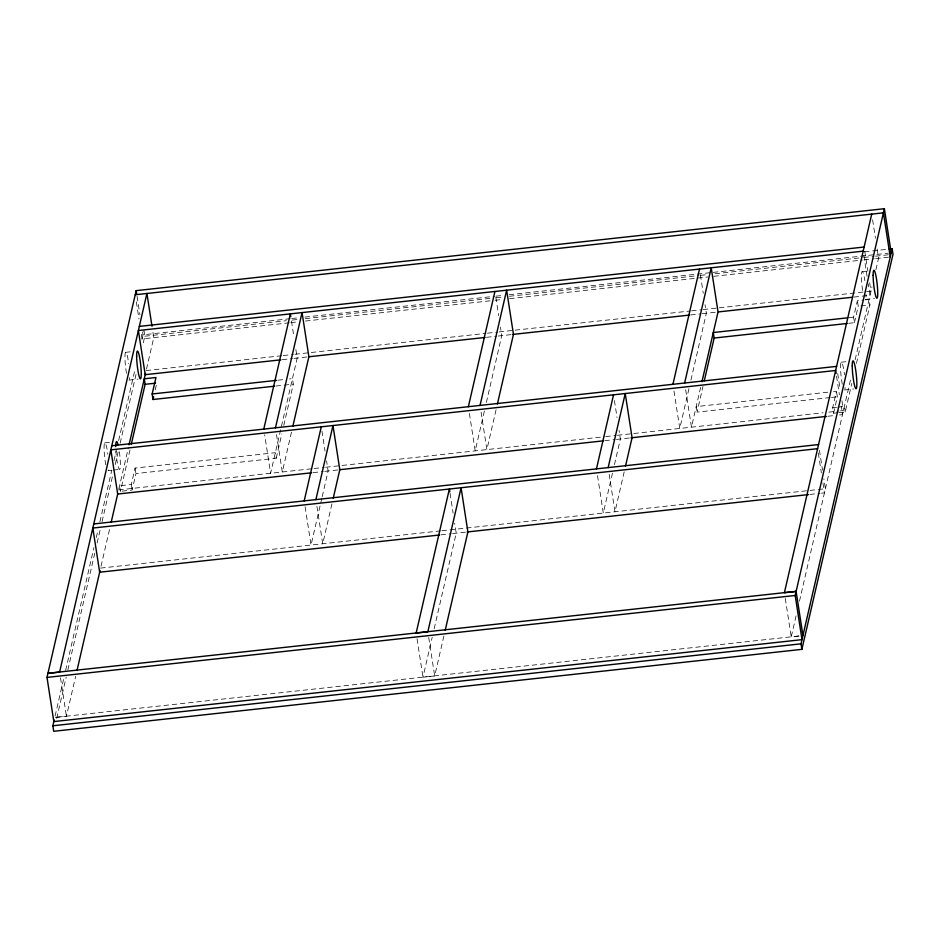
<?xml version="1.0" encoding="UTF-8"?>
<svg xmlns="http://www.w3.org/2000/svg" width="940" height="940" viewBox="0 0 940 940"><rect width="100%" height="100%" fill="white"/><g stroke="black" fill="none" stroke-linecap="round" stroke-linejoin="round"><path stroke-width="0.7" stroke-dasharray="4.7 3.53" d="M55.072 716.116L64.038 677.282M65.624 670.396L93.965 547.491M96.268 537.515L97.913 530.371M99.887 521.817L111.754 470.364M114.034 460.483L116.337 450.495M118.64 440.519L135.149 368.927M141.999 339.246L143.973 330.692L144.819 336.214L142.516 346.202M56.67 718.454L66.2 677.094M67.845 669.962L95.152 551.58M97.126 543.026L100.415 528.762M102.061 521.63L112.918 474.559M115.221 464.583L118.181 451.74M120.156 443.187L136.276 373.298M798.589 636.016L54.79 717.467L66.434 716.257L75.67 676.26M101.038 566.244L109.933 527.669M118.828 489.094L128.392 447.652M146.511 369.079L153.761 337.648L152.879 331.949M129.99 449.943L120.449 491.315L119.592 485.804L131.283 484.523L135.078 468.061L275.361 452.692L276.219 458.215L135.936 473.572L132.141 490.034L121.742 491.173M155.229 389.9L156.816 383.038M276.219 458.215L281.8 433.998M283.774 425.444L293.304 384.143L292.446 378.62L289.555 378.938M291.494 432.153L282.305 471.986L276.348 433.528M321.88 498.047L311.034 545.059L305.077 506.589M322.209 496.626L328.119 470.987L326.579 461.011M331.926 503.899L322.726 543.778L316.768 505.321M443.892 636.004L434.68 675.931L422.988 677.211L432.2 637.285M434.174 628.719L456.217 533.168L454.666 523.204M484.382 411.038L475.194 450.871L469.236 412.402M486.356 402.496L501.772 335.639L500.444 327.085M496.073 409.758L486.885 449.59L480.928 411.121M612.492 473.173L603.292 513.052L597.335 474.594M614.455 464.619L620.377 438.98L619.049 430.426M624.184 471.892L614.983 511.771L609.026 473.314M688.961 388.631L679.773 428.464L673.816 389.994M690.935 380.089L706.351 313.231L705.024 304.678M700.652 387.351L691.464 427.183L685.507 388.714M830.114 397.549L697.069 412.131L702.979 386.481M837.446 412.801L833.557 413.224L832.699 407.702L836.494 391.24L833.604 391.557M848.644 323.325L854.437 322.69L853.579 317.168L857.374 300.706L863.872 299.989M833.557 413.224L837.352 396.762L836.494 391.24M854.437 322.69L858.232 306.228L857.374 300.706M799.024 636.027L791.233 636.885L796.509 614.02M799.47 601.165L850.97 377.892M855.165 359.714L871.968 286.841M875.916 269.698L878.559 258.265L877.008 248.301M838.75 412.66L845.236 411.943L851.828 383.414M856.434 363.439L869.923 304.948L869.065 299.425L865.164 299.848M864.436 251.791L887.771 249.241M290.319 318.684L143.021 334.805L142.575 331.961M291.776 318.519L299.073 317.72M304.901 317.086L494.499 296.312M495.956 296.159L503.253 295.36M509.092 294.725L711.803 272.518M713.272 272.365L888.277 253.189M144.819 336.214L286.289 320.716M292.129 320.082L297.957 319.447M305.253 318.648L490.469 298.356M496.308 297.721L503.593 296.923M509.433 296.288L699.031 275.526M700.488 275.361L707.785 274.562M715.07 273.763L862.368 257.63M863.837 257.478L874.036 256.35M875.504 256.197L891.543 254.435M289.367 322.796L142.069 338.929L141.188 333.23M290.836 322.632L298.121 321.832M305.418 321.034L493.559 300.436M495.016 300.271L502.301 299.472M509.598 298.673L707.938 276.959M713.777 276.313L862.532 260.028M864.001 259.863L874.2 258.747M875.657 258.582L890.25 256.984M125.596 352.336L132.094 351.63M862.086 271.683L868.584 270.967M146.17 370.572L281.788 355.72M283.257 355.555L293.456 354.439M294.913 354.274L485.957 333.359M487.425 333.195L497.624 332.079M499.081 331.914L513.675 330.316M515.132 330.163L690.125 310.999M691.593 310.835L701.792 309.718M703.249 309.554L717.843 307.968M719.3 307.803L865.129 291.835M866.586 291.67L870.969 291.188L869.418 281.225M282.305 359.668L292.516 358.551M293.973 358.399L308.884 356.765M486.474 337.307L496.684 336.191M498.141 336.038L513.463 334.358M690.641 314.947L700.852 313.831M702.309 313.678L718.043 311.951M853.978 297.063L870.017 295.313L868.255 283.915M128.921 380.113L138.016 379.114M865.411 299.461L874.505 298.462M860.829 305.935L869.923 304.948M277.982 380.195L283.774 379.572M849.243 317.638L853.579 317.168M275.949 386.035L293.304 384.143M104.716 442.881L109.91 442.305M841.206 362.217L847.692 361.512M111.942 470.223L108.041 470.658A14.03 1.751 83.8 0 0 108.629 468.132M113.235 470.082L119.733 469.377M844.531 389.994L853.626 389.007M827.811 392.191L696.211 406.609L697.069 412.131M831.559 397.397L837.352 396.762M832.699 407.702L836.588 407.279M837.893 407.137L844.39 406.421L845.236 411.943M118.64 489.916L312.597 468.672M314.066 468.508L324.265 467.392M325.722 467.239L604.267 436.736M605.724 436.571L615.935 435.455M617.392 435.291L823.017 412.778M828.857 412.131L839.068 411.015M840.525 410.862L843.439 410.533L841.899 400.569M313.114 472.632L323.325 471.516M324.782 471.351L339.81 469.706M604.784 440.684L614.983 439.568M616.44 439.403L632.068 437.699M827.905 416.255L833.733 415.609M839.573 414.975L842.487 414.657L841.171 406.103M100.604 568.101L440.402 530.889M441.859 530.736L825.402 488.73L823.863 478.754M440.907 534.848L451.118 533.732M452.575 533.567L467.897 531.899M809.869 494.44L820.08 493.324M821.536 493.171L824.451 492.842L822.911 482.878M872.602 219.807L875.469 238.325M864.788 251.297L867.879 271.249M863.837 255.422L867.15 276.783M837.705 373.497L840.125 389.172M836.53 376.188L839.397 394.706M819.445 450.26L822.535 470.212M818.282 452.951L821.372 472.902M785.276 598.416L791.233 636.885M700.394 274.762L703.261 293.28M614.419 400.511L617.063 417.607M495.815 297.169L498.682 315.687M450.037 493.288L453.127 513.228M428.722 637.461L434.68 675.931M417.031 638.742L422.988 677.211M321.938 431.096L325.029 451.036M291.459 320.998L293.879 336.673M295.865 349.492L297.193 358.034L270.614 473.267L264.657 434.809M137.064 296.347L139.931 314.865M136.335 301.881L138.979 318.977M135.078 468.061L135.936 473.572M131.283 484.523L132.141 490.034M60.489 677.799L66.434 716.257M119.368 451.764A14.03 1.751 83.8 0 1 119.509 469.424A14.03 1.751 83.8 0 1 115.914 450.812M105.821 464.853A14.03 1.751 83.8 0 1 104.305 443.915A14.03 1.751 83.8 0 1 107.842 454.243M126.512 373.298A14.03 1.751 83.8 0 1 125.243 353.158A14.03 1.751 83.8 0 1 128.721 363.698M129.508 377.598A14.03 1.751 83.8 0 1 129.285 379.302M842.311 384.202A14.03 1.751 83.8 0 1 840.842 363.04A14.03 1.751 83.8 0 1 844.473 374.79M845.107 387.48A14.03 1.751 83.8 0 1 844.895 389.184M862.626 290.448A14.03 1.751 83.8 0 1 861.721 272.494A14.03 1.751 83.8 0 1 864.87 280.696M866.057 294.455A14.03 1.751 83.8 0 1 865.999 296.934"/><path stroke-width="1.41" d="M884.364 208.704L795.181 595.478L802.008 639.647L53.839 721.579L47 677.411L136.183 290.648L884.364 208.704L891.191 252.872M889.228 249.077L892.142 248.759L893 254.282L801.879 649.352L53.709 731.297L52.852 725.774L54.168 720.064M76.986 670.537L100.051 570.533M111.249 521.947L117.841 493.382M129.05 444.796L145.524 373.368M131.306 444.244L145.124 384.319L144.267 378.797L155.958 377.516L152.162 393.978L153.02 399.5L274.504 386.199M153.02 399.5L153.655 396.762M263.776 429.11L290.354 313.878L290.801 316.721M275.467 427.829L302.046 312.597L308.884 356.765L292.81 426.466M304.196 500.891L321.28 426.819M315.887 499.622L332.971 425.538L339.81 469.706L333.242 498.2M468.355 406.703L494.934 291.471M480.046 405.422L506.625 290.19L513.463 334.358L497.389 404.059M445.207 630.293L467.897 531.899L461.07 487.731L427.841 631.762L416.15 633.043L449.379 489.012L449.814 491.855M596.454 468.896L613.538 394.812M608.145 467.615L625.229 393.531L632.068 437.699L625.488 466.193M672.934 384.296L699.513 269.063M684.625 383.015L711.204 267.783L718.043 311.951L701.968 381.663M704.295 380.782L714.153 338.048L713.295 332.525L847.798 317.802M871.721 214.109L784.395 592.717L796.086 591.436M801.879 649.352L801.021 643.83L892.142 248.759M135.231 294.761L883.412 212.828L890.25 256.984M139.332 326.403L864.13 247.032M863.178 251.145L138.38 330.516L145.218 374.684L280.849 359.832M308.555 356.801L485.017 337.472M512.723 334.44L689.184 315.112M718.348 311.916L852.51 297.228M145.124 384.319L155.511 383.179M152.162 393.978L276.536 380.359M714.153 338.048L847.198 323.478M111.801 445.748L836.6 366.377M311.657 472.785L117.688 494.029L110.861 449.861L835.648 370.489L836.095 373.333M339.363 469.753L603.316 440.848M631.034 437.817L826.448 416.408M93.777 523.944L818.564 444.561M817.612 448.686L92.825 528.057L99.663 572.225L439.45 535.013M467.156 531.97L808.412 494.605M47.952 673.298L796.121 591.366L802.925 635.605M47.917 673.369L59.596 672.1L146.922 293.48L151.998 326.251M47 677.411L795.181 595.478M52.852 725.774L801.021 643.83M136.183 290.648L136.629 293.492M115.761 446.594A14.03 1.751 83.8 0 1 118.029 444.726M136.641 356.06A14.03 1.751 83.8 0 0 140.142 378.703A14.03 1.751 83.8 0 0 140.072 360.079A14.03 1.751 83.8 0 0 136.641 356.06M852.239 365.942A14.03 1.751 83.8 0 0 855.752 388.584A14.03 1.751 83.8 0 0 855.682 369.961A14.03 1.751 83.8 0 0 852.239 365.942M873.119 275.408A14.03 1.751 83.8 0 0 876.632 298.05A14.03 1.751 83.8 0 0 876.562 279.415A14.03 1.751 83.8 0 0 873.119 275.408"/></g></svg>
